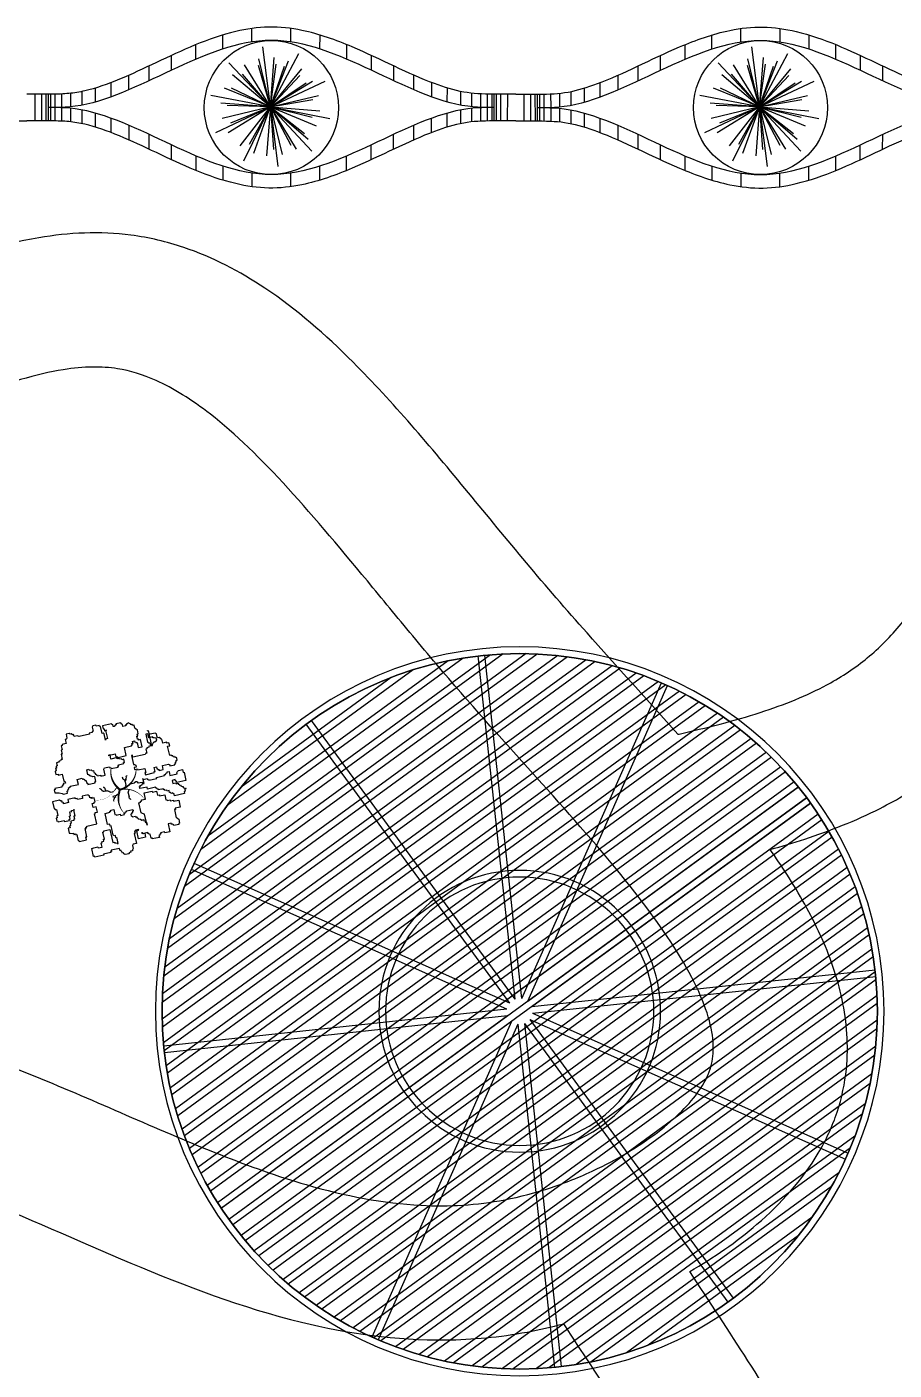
# Model space of a CAD drawing. Header units: inches. Extents: x 40 to 251, y 0 to 175.
# Drawn here: x 182.67 to 202.07, y 73.98 to 104.02 of the extents above; entities that cross this region are included whole.
import ezdxf

# ---------------------------------------------------------------- set-up
doc = ezdxf.new("R2010")
doc.units = ezdxf.units.IN
doc.header["$MEASUREMENT"] = 0
doc.layers.add('CUADRICULA', color=84, linetype='Continuous')
doc.layers.add('SENDAS', color=6, linetype='Continuous')

msp = doc.modelspace()

# ---------------------------------------------------------------- linework, layer by layer
for p, q in [((187.705, 103.677), (187.705, 103.98)), ((188.58, 103.677), (188.58, 103.98)), ((198.644, 103.677), (198.644, 103.98)), ((199.519, 103.677), (199.519, 103.98)), ((187.055, 103.52), (187.055, 103.834)), ((189.229, 103.52), (189.23, 103.834)), ((197.995, 103.52), (197.994, 103.834)), ((200.169, 103.52), (200.169, 103.834)), ((185.906, 103.045), (185.906, 103.376)), ((186.456, 103.293), (186.455, 103.618)), ((189.829, 103.293), (189.83, 103.618)), ((190.379, 103.045), (190.379, 103.376)), ((196.845, 103.045), (196.845, 103.376)), ((197.395, 103.293), (197.395, 103.618)), ((200.768, 103.293), (200.769, 103.618)), ((201.318, 103.045), (201.318, 103.376)), ((185.407, 102.81), (185.406, 103.142)), ((190.878, 102.81), (190.879, 103.142)), ((196.346, 102.81), (196.345, 103.142)), ((201.818, 102.81), (201.818, 103.142)), ((184.557, 102.449), (184.557, 102.769)), ((184.957, 102.608), (184.956, 102.936)), ((191.328, 102.608), (191.328, 102.936)), ((191.728, 102.449), (191.728, 102.769)), ((195.496, 102.449), (195.496, 102.769)), ((195.896, 102.608), (195.896, 102.936)), ((182.858, 101.912), (182.857, 102.51)), ((183.008, 101.913), (183.007, 102.51)), ((183.108, 101.913), (183.107, 102.51)), ((183.158, 101.913), (183.157, 102.51)), ((183.208, 102.213), (183.207, 102.51)), ((183.308, 102.213), (183.307, 102.511)), ((183.458, 102.215), (183.457, 102.516)), ((183.658, 102.229), (183.657, 102.531)), ((183.907, 102.265), (183.907, 102.571)), ((184.207, 102.336), (184.207, 102.649)), ((192.077, 102.336), (192.078, 102.649)), ((192.377, 102.265), (192.378, 102.571)), ((192.627, 102.229), (192.628, 102.531)), ((192.827, 102.215), (192.828, 102.516)), ((192.977, 102.213), (192.978, 102.511)), ((193.077, 102.213), (193.078, 102.51)), ((193.127, 101.913), (193.128, 102.51)), ((193.177, 101.913), (193.178, 102.51)), ((193.277, 101.913), (193.278, 102.51)), ((193.427, 101.912), (193.428, 102.51)), ((193.797, 101.912), (193.796, 102.51)), ((193.947, 101.913), (193.946, 102.51)), ((194.047, 101.913), (194.046, 102.51)), ((194.097, 101.913), (194.096, 102.51)), ((194.147, 102.213), (194.146, 102.51)), ((194.247, 102.213), (194.246, 102.511)), ((194.397, 102.215), (194.396, 102.516)), ((194.597, 102.229), (194.596, 102.531)), ((194.847, 102.265), (194.846, 102.571)), ((195.147, 102.336), (195.146, 102.649)), ((183.208, 101.913), (183.208, 102.21)), ((183.308, 101.912), (183.308, 102.21)), ((183.458, 101.907), (183.458, 102.208)), ((183.658, 101.892), (183.658, 102.194)), ((183.908, 101.851), (183.908, 102.157)), ((192.377, 101.851), (192.377, 102.157)), ((192.627, 101.892), (192.627, 102.194)), ((192.827, 101.907), (192.827, 102.208)), ((192.977, 101.912), (192.977, 102.21)), ((193.077, 101.913), (193.077, 102.21)), ((194.147, 101.913), (194.147, 102.21)), ((194.247, 101.912), (194.247, 102.21)), ((194.397, 101.907), (194.397, 102.208)), ((194.597, 101.892), (194.597, 102.194)), ((194.847, 101.851), (194.847, 102.157)), ((184.208, 101.774), (184.208, 102.087)), ((184.559, 101.653), (184.558, 101.973)), ((191.726, 101.653), (191.727, 101.973)), ((192.076, 101.774), (192.077, 102.087)), ((195.148, 101.774), (195.147, 102.087)), ((195.498, 101.653), (195.497, 101.973)), ((184.959, 101.486), (184.958, 101.814)), ((185.409, 101.279), (185.409, 101.611)), ((190.876, 101.279), (190.876, 101.611)), ((191.326, 101.486), (191.327, 101.814)), ((195.898, 101.486), (195.898, 101.814)), ((196.348, 101.279), (196.348, 101.611)), ((201.815, 101.279), (201.816, 101.611)), ((185.91, 101.045), (185.909, 101.376)), ((190.375, 101.045), (190.376, 101.376)), ((196.849, 101.045), (196.848, 101.376)), ((201.315, 101.045), (201.315, 101.376)), ((186.46, 100.803), (186.459, 101.129)), ((189.825, 100.803), (189.825, 101.129)), ((197.399, 100.803), (197.399, 101.129)), ((200.764, 100.803), (200.765, 101.129)), ((187.06, 100.587), (187.06, 100.902)), ((187.711, 100.442), (187.71, 100.745)), ((188.574, 100.442), (188.575, 100.745)), ((189.225, 100.587), (189.225, 100.902)), ((198, 100.587), (197.999, 100.902)), ((198.65, 100.442), (198.649, 100.745)), ((199.514, 100.442), (199.514, 100.745)), ((200.164, 100.587), (200.164, 100.902))]:
    msp.add_line(p, q)
for centre in [(188.142, 102.211), (199.082, 102.211)]:
    msp.add_circle(centre, 1.5)
for points, knots in [([(193.612, 102.511), (193.423, 102.511), (193.264, 102.51), (192.847, 102.511), (192.654, 102.519), (192.234, 102.597), (192.015, 102.663), (191.213, 102.96), (190.595, 103.293), (189.586, 103.722), (189.211, 103.858), (188.582, 103.988), (188.333, 104.016), (187.833, 104.006), (187.587, 103.969), (186.726, 103.766), (186.136, 103.486), (185.004, 102.952), (184.463, 102.698), (183.847, 102.557), (183.731, 102.538), (183.494, 102.515), (183.367, 102.511), (183.064, 102.509), (182.888, 102.511), (182.673, 102.511)], [3.721321, 3.721321, 3.721321, 3.721321, 4.116074, 4.116074, 4.90558, 4.90558, 5.695086, 5.695086, 7.698736, 7.698736, 8.830966, 8.830966, 9.542913, 9.542913, 10.25486, 10.25486, 12.082225, 12.082225, 13.909591, 13.909591, 14.356568, 14.356568, 14.803545, 14.803545, 15.252345, 15.252345, 15.252345, 15.252345]), ([(193.612, 102.511), (193.801, 102.511), (193.96, 102.51), (194.377, 102.511), (194.57, 102.519), (194.99, 102.597), (195.209, 102.663), (196.011, 102.96), (196.629, 103.293), (197.638, 103.722), (198.013, 103.858), (198.642, 103.988), (198.891, 104.016), (199.391, 104.006), (199.637, 103.969), (200.498, 103.766), (201.088, 103.486), (202.22, 102.952), (202.761, 102.698), (203.377, 102.557), (203.493, 102.538), (203.73, 102.515), (203.857, 102.511), (204.16, 102.509), (204.336, 102.511), (204.551, 102.511)], [3.721321, 3.721321, 3.721321, 3.721321, 4.116074, 4.116074, 4.90558, 4.90558, 5.695086, 5.695086, 7.698736, 7.698736, 8.830966, 8.830966, 9.542913, 9.542913, 10.25486, 10.25486, 12.082225, 12.082225, 13.909591, 13.909591, 14.356568, 14.356568, 14.803545, 14.803545, 15.252345, 15.252345, 15.252345, 15.252345]), ([(193.127, 102.211), (193.127, 102.211), (191.466, 102.149), (188.142, 104.997), (184.819, 102.149), (183.158, 102.211), (183.158, 102.211)], [3.721321, 3.721321, 3.721321, 3.721321, 4.743416, 9.486833, 14.230249, 15.252345, 15.252345, 15.252345, 15.252345]), ([(194.097, 102.211), (194.097, 102.211), (195.758, 102.149), (199.082, 104.997), (202.405, 102.149), (204.067, 102.211), (204.067, 102.211)], [3.721321, 3.721321, 3.721321, 3.721321, 4.743416, 9.486833, 14.230249, 15.252345, 15.252345, 15.252345, 15.252345]), ([(193.127, 102.211), (193.127, 102.211), (191.466, 102.274), (188.142, 99.426), (184.819, 102.274), (183.158, 102.211), (183.158, 102.211)], [3.721321, 3.721321, 3.721321, 3.721321, 4.743416, 9.486833, 14.230249, 15.252345, 15.252345, 15.252345, 15.252345]), ([(194.097, 102.211), (194.097, 102.211), (195.758, 102.274), (199.082, 99.426), (202.405, 102.274), (204.067, 102.211), (204.067, 102.211)], [3.721321, 3.721321, 3.721321, 3.721321, 4.743416, 9.486833, 14.230249, 15.252345, 15.252345, 15.252345, 15.252345]), ([(171.733, 101.911), (171.922, 101.911), (172.082, 101.913), (172.499, 101.912), (172.691, 101.904), (173.111, 101.826), (173.331, 101.76), (174.133, 101.463), (174.75, 101.129), (175.76, 100.701), (176.134, 100.565), (176.763, 100.435), (177.012, 100.407), (177.513, 100.417), (177.759, 100.453), (178.62, 100.657), (179.21, 100.937), (180.341, 101.471), (180.883, 101.724), (181.499, 101.866), (181.614, 101.885), (181.852, 101.908), (181.978, 101.912), (182.281, 101.914), (182.458, 101.911), (182.673, 101.911)], [3.721321, 3.721321, 3.721321, 3.721321, 4.116074, 4.116074, 4.90558, 4.90558, 5.695086, 5.695086, 7.698736, 7.698736, 8.830966, 8.830966, 9.542913, 9.542913, 10.25486, 10.25486, 12.082225, 12.082225, 13.909591, 13.909591, 14.356568, 14.356568, 14.803545, 14.803545, 15.252345, 15.252345, 15.252345, 15.252345]), ([(193.612, 101.911), (193.423, 101.911), (193.264, 101.913), (192.847, 101.912), (192.654, 101.904), (192.234, 101.826), (192.015, 101.76), (191.213, 101.463), (190.595, 101.129), (189.586, 100.701), (189.211, 100.565), (188.582, 100.435), (188.333, 100.407), (187.833, 100.417), (187.587, 100.453), (186.726, 100.657), (186.136, 100.937), (185.004, 101.471), (184.463, 101.724), (183.847, 101.866), (183.731, 101.885), (183.494, 101.908), (183.367, 101.912), (183.064, 101.914), (182.888, 101.911), (182.673, 101.911)], [3.721321, 3.721321, 3.721321, 3.721321, 4.116074, 4.116074, 4.90558, 4.90558, 5.695086, 5.695086, 7.698736, 7.698736, 8.830966, 8.830966, 9.542913, 9.542913, 10.25486, 10.25486, 12.082225, 12.082225, 13.909591, 13.909591, 14.356568, 14.356568, 14.803545, 14.803545, 15.252345, 15.252345, 15.252345, 15.252345]), ([(193.612, 101.911), (193.801, 101.911), (193.96, 101.913), (194.377, 101.912), (194.57, 101.904), (194.99, 101.826), (195.209, 101.76), (196.011, 101.463), (196.629, 101.129), (197.638, 100.701), (198.013, 100.565), (198.642, 100.435), (198.891, 100.407), (199.391, 100.417), (199.637, 100.453), (200.498, 100.657), (201.088, 100.937), (202.22, 101.471), (202.761, 101.724), (203.377, 101.866), (203.493, 101.885), (203.73, 101.908), (203.857, 101.912), (204.16, 101.914), (204.336, 101.911), (204.551, 101.911)], [3.721321, 3.721321, 3.721321, 3.721321, 4.116074, 4.116074, 4.90558, 4.90558, 5.695086, 5.695086, 7.698736, 7.698736, 8.830966, 8.830966, 9.542913, 9.542913, 10.25486, 10.25486, 12.082225, 12.082225, 13.909591, 13.909591, 14.356568, 14.356568, 14.803545, 14.803545, 15.252345, 15.252345, 15.252345, 15.252345])]:
    msp.add_open_spline(points, degree=3, knots=knots)
at = {"layer": 'CUADRICULA'}
for p, q in [((188.121, 102.224), (187.953, 103.568)), ((188.119, 102.224), (188.755, 103.42)), ((199.061, 102.224), (198.892, 103.568)), ((199.058, 102.224), (199.694, 103.42)), ((188.119, 102.224), (187.193, 103.212)), ((188.119, 102.224), (187.538, 103.167)), ((188.121, 102.224), (187.852, 103.151)), ((188.121, 102.224), (187.861, 103.301)), ((188.119, 102.224), (188.526, 103.254)), ((188.119, 102.224), (188.432, 103.136)), ((188.119, 102.224), (188.824, 103.078)), ((188.121, 102.224), (188.206, 103.329)), ((188.121, 102.224), (188.252, 103.18)), ((199.058, 102.224), (198.132, 103.212)), ((199.058, 102.224), (198.478, 103.167)), ((199.061, 102.224), (198.791, 103.151)), ((199.061, 102.224), (198.8, 103.301)), ((199.058, 102.224), (199.465, 103.254)), ((199.058, 102.224), (199.371, 103.136)), ((199.058, 102.224), (199.763, 103.078)), ((199.061, 102.224), (199.146, 103.329)), ((199.061, 102.224), (199.192, 103.18)), ((188.119, 102.224), (187.275, 102.942)), ((188.119, 102.224), (187.496, 102.961)), ((188.119, 102.224), (188.776, 102.93)), ((188.119, 102.224), (189.062, 102.804)), ((188.119, 102.224), (189.345, 102.799)), ((188.119, 102.224), (188.917, 102.766)), ((199.058, 102.224), (198.214, 102.942)), ((199.058, 102.224), (198.435, 102.961)), ((199.058, 102.224), (199.715, 102.93)), ((199.058, 102.224), (200.002, 102.804)), ((199.058, 102.224), (200.284, 102.799)), ((199.058, 102.224), (199.856, 102.766)), ((188.119, 102.224), (186.789, 102.479)), ((188.119, 102.224), (187.094, 102.646)), ((188.119, 102.224), (187.25, 102.644)), ((188.119, 102.224), (189.196, 102.484)), ((199.058, 102.224), (197.728, 102.479)), ((199.058, 102.224), (198.034, 102.646)), ((199.058, 102.224), (198.189, 102.644)), ((199.058, 102.224), (200.135, 102.484)), ((188.119, 102.224), (186.892, 101.649)), ((188.119, 102.224), (187.014, 102.309)), ((188.119, 102.224), (187.042, 101.963)), ((188.119, 102.224), (187.154, 102.254)), ((188.119, 102.224), (187.175, 101.643)), ((188.119, 102.224), (187.225, 101.859)), ((188.117, 102.229), (187.439, 101.353)), ((188.117, 102.229), (187.519, 101.014)), ((188.117, 102.229), (187.648, 101.387)), ((188.117, 102.229), (187.743, 101.186)), ((188.12, 102.236), (188.035, 101.131)), ((188.119, 102.224), (189.068, 102.395)), ((188.119, 102.224), (189.223, 102.139)), ((188.119, 102.224), (189.143, 101.802)), ((188.119, 102.224), (188.962, 101.506)), ((188.119, 102.224), (188.699, 101.28)), ((188.119, 102.224), (189.056, 101.994)), ((188.119, 102.224), (188.881, 101.632)), ((188.119, 102.224), (188.575, 101.373)), ((188.119, 102.224), (189.449, 101.968)), ((188.119, 102.224), (189.045, 101.235)), ((188.12, 102.236), (188.288, 100.892)), ((188.12, 102.236), (188.191, 101.273)), ((188.12, 102.236), (188.381, 101.159)), ((199.058, 102.224), (197.832, 101.649)), ((199.058, 102.224), (197.953, 102.309)), ((199.058, 102.224), (197.981, 101.963)), ((199.058, 102.224), (198.094, 102.254)), ((199.058, 102.224), (198.114, 101.643)), ((199.058, 102.224), (198.165, 101.859)), ((199.057, 102.229), (198.379, 101.353)), ((199.057, 102.229), (198.459, 101.014)), ((199.057, 102.229), (198.587, 101.387)), ((199.057, 102.229), (198.683, 101.186)), ((199.06, 102.236), (198.975, 101.131)), ((199.058, 102.224), (200.008, 102.395)), ((199.058, 102.224), (200.163, 102.139)), ((199.058, 102.224), (200.082, 101.802)), ((199.058, 102.224), (199.902, 101.506)), ((199.058, 102.224), (199.638, 101.28)), ((199.058, 102.224), (199.995, 101.994)), ((199.058, 102.224), (199.82, 101.632)), ((199.058, 102.224), (199.514, 101.373)), ((199.058, 102.224), (200.388, 101.968)), ((199.058, 102.224), (199.984, 101.235)), ((199.06, 102.236), (199.228, 100.892)), ((199.06, 102.236), (199.13, 101.273)), ((199.06, 102.236), (199.32, 101.159))]:
    msp.add_line(p, q, dxfattribs=at)
at = {"layer": 'CUADRICULA', "extrusion": (0, 0, -1)}
for p, q in [((195.381, 89.822), (185.736, 82.783)), ((195.181, 89.862), (185.758, 82.985)), ((194.765, 89.929), (185.821, 83.402)), ((194.546, 89.956), (185.862, 83.618)), ((194.086, 89.991), (185.969, 84.067)), ((193.843, 90), (186.035, 84.301)), ((193.324, 89.992), (186.2, 84.793)), ((193.045, 89.974), (186.303, 85.053)), ((192.435, 89.901), (186.558, 85.611)), ((192.097, 89.839), (186.72, 85.915)), ((193.593, 82.271), (192.769, 89.947)), ((193.742, 82.287), (192.919, 89.963)), ((196.301, 89.565), (185.699, 81.827)), ((195.947, 89.678), (185.7, 82.199)), ((195.763, 89.729), (185.707, 82.39)), ((191.31, 89.636), (187.153, 86.603)), ((196.472, 89.504), (185.705, 81.646)), ((196.802, 89.374), (185.729, 81.292)), ((196.962, 89.304), (185.746, 81.119)), ((190.823, 89.467), (187.464, 87.015)), ((193.742, 82.287), (196.867, 89.347)), ((193.879, 82.226), (197.004, 89.286)), ((197.271, 89.158), (185.791, 80.78)), ((197.42, 89.082), (185.818, 80.615)), ((197.71, 88.922), (185.882, 80.29)), ((197.85, 88.839), (185.919, 80.131)), ((198.122, 88.666), (186.001, 79.819)), ((198.254, 88.576), (186.046, 79.666)), ((198.51, 88.391), (186.144, 79.366)), ((193.472, 82.183), (188.921, 88.419)), ((193.593, 82.271), (189.042, 88.507)), ((198.634, 88.296), (186.196, 79.219)), ((198.874, 88.1), (186.31, 78.931)), ((198.99, 87.999), (186.37, 78.789)), ((199.216, 87.793), (186.499, 78.511)), ((199.325, 87.687), (186.566, 78.375)), ((199.536, 87.469), (186.709, 78.107)), ((199.639, 87.358), (186.783, 77.976)), ((199.836, 87.131), (186.94, 77.719)), ((199.931, 87.015), (187.021, 77.593)), ((199.924, 87.01), (187.028, 77.598)), ((200.115, 86.777), (187.191, 77.345)), ((200.203, 86.656), (187.28, 77.224)), ((193.879, 82.226), (200.115, 86.778)), ((193.968, 82.105), (200.204, 86.656)), ((200.373, 86.409), (187.463, 76.987)), ((200.455, 86.283), (187.559, 76.871)), ((200.611, 86.025), (187.756, 76.643)), ((200.686, 85.894), (187.858, 76.532)), ((200.828, 85.627), (188.069, 76.315)), ((200.896, 85.491), (188.179, 76.209)), ((193.411, 82.046), (186.352, 85.17)), ((193.472, 82.183), (186.412, 85.308)), ((201.024, 85.213), (188.404, 76.002)), ((201.085, 85.071), (188.521, 75.901)), ((201.198, 84.782), (188.761, 75.705)), ((201.251, 84.635), (188.885, 75.61)), ((201.349, 84.336), (189.141, 75.425)), ((201.394, 84.183), (189.272, 75.336)), ((201.476, 83.871), (189.544, 75.163)), ((201.512, 83.712), (189.685, 75.08)), ((201.576, 83.387), (189.974, 74.92)), ((201.604, 83.221), (190.124, 74.843)), ((193.968, 82.105), (201.644, 82.929)), ((201.649, 82.883), (190.433, 74.697)), ((201.666, 82.71), (190.592, 74.628)), ((193.984, 81.956), (201.66, 82.78)), ((201.689, 82.356), (190.922, 74.497)), ((193.411, 82.046), (185.735, 81.222)), ((201.695, 82.174), (191.093, 74.437)), ((193.427, 81.896), (185.751, 81.073)), ((193.427, 81.896), (187.191, 77.345)), ((193.515, 81.775), (187.279, 77.224)), ((193.515, 81.775), (190.39, 74.716)), ((193.653, 81.715), (190.528, 74.655)), ((201.695, 81.802), (191.448, 74.324)), ((193.653, 81.715), (194.476, 74.038)), ((193.802, 81.731), (194.625, 74.054)), ((193.802, 81.731), (198.353, 75.495)), ((193.923, 81.819), (198.474, 75.583)), ((193.923, 81.819), (200.982, 78.694)), ((193.984, 81.956), (201.043, 78.831)), ((201.688, 81.612), (191.631, 74.272)), ((201.659, 81.219), (192.014, 74.18)), ((201.637, 81.017), (192.213, 74.14)), ((201.574, 80.6), (192.63, 74.072)), ((201.532, 80.384), (192.848, 74.046)), ((201.426, 79.935), (193.308, 74.01)), ((201.359, 79.701), (193.551, 74.002)), ((201.194, 79.209), (194.07, 74.01)), ((201.092, 78.948), (194.349, 74.027)), ((200.836, 78.39), (194.959, 74.101)), ((200.674, 78.086), (195.298, 74.163)), ((200.241, 77.399), (196.085, 74.365)), ((199.931, 76.987), (196.572, 74.535))]:
    msp.add_line(p, q, dxfattribs=at)
at = {"layer": 'CUADRICULA'}
for points in [[(184.94, 88.466), (184.945, 88.443), (184.9, 88.433), (184.905, 88.41), (184.882, 88.405), (184.887, 88.382), (184.819, 88.367), (184.809, 88.412), (184.782, 88.43), (184.776, 88.453), (184.663, 88.427), (184.668, 88.404), (184.646, 88.399), (184.628, 88.372), (184.606, 88.367), (184.595, 88.412), (184.573, 88.407), (184.568, 88.429), (184.364, 88.384), (184.379, 88.316), (184.402, 88.321), (184.412, 88.276), (184.457, 88.286), (184.435, 88.281), (184.475, 88.1), (184.43, 88.09), (184.435, 88.067), (184.405, 88.203), (184.377, 88.22), (184.354, 88.215), (184.319, 88.373), (184.296, 88.368), (184.291, 88.391), (184.223, 88.376), (184.218, 88.398), (184.15, 88.383), (184.132, 88.355), (184.153, 88.265), (184.13, 88.26), (184.135, 88.237), (184.067, 88.222), (184.072, 88.199), (183.846, 88.148), (183.796, 88.161), (183.728, 88.146), (183.717, 88.191), (183.695, 88.186), (183.667, 88.203), (183.644, 88.198), (183.617, 88.216), (183.549, 88.2), (183.569, 88.11), (183.552, 88.082), (183.529, 88.077), (183.549, 87.987), (183.459, 87.966), (183.464, 87.944), (183.441, 87.939), (183.461, 87.848), (183.439, 87.843), (183.459, 87.753), (183.437, 87.748), (183.462, 87.635), (183.439, 87.629), (183.422, 87.602), (183.399, 87.597), (183.382, 87.569), (183.336, 87.559), (183.352, 87.491), (183.329, 87.486), (183.339, 87.441), (183.316, 87.436), (183.327, 87.39), (183.309, 87.363), (183.324, 87.295), (183.37, 87.305), (183.375, 87.282), (183.465, 87.303), (183.501, 87.144), (183.523, 87.15), (183.534, 87.104), (183.488, 87.094), (183.493, 87.071), (183.471, 87.066), (183.476, 87.044), (183.453, 87.039), (183.458, 87.016), (183.3, 86.98), (183.305, 86.958), (183.282, 86.953), (183.297, 86.885), (183.32, 86.89), (183.393, 86.883), (183.466, 86.875), (183.494, 86.858), (183.584, 86.878), (183.574, 86.923), (183.597, 86.928), (183.592, 86.951), (183.609, 86.979), (183.604, 87.001), (183.649, 87.012), (183.644, 87.034), (183.826, 87.075), (183.8, 87.188), (183.913, 87.213), (183.918, 87.191), (183.941, 87.196), (183.969, 87.178), (183.974, 87.156), (183.996, 87.161), (184.007, 87.116), (184.034, 87.098), (184.039, 87.075), (184.198, 87.111), (184.193, 87.134), (184.215, 87.139), (184.19, 87.252), (184.145, 87.242), (184.117, 87.259), (184.094, 87.254), (184.089, 87.277), (184.067, 87.272), (184.062, 87.294), (184.039, 87.289), (184.014, 87.402), (184.059, 87.412), (184.064, 87.39), (184.109, 87.4), (184.137, 87.382), (184.16, 87.387), (184.17, 87.342), (184.197, 87.325), (184.203, 87.302), (184.225, 87.307), (184.23, 87.285), (184.253, 87.29), (184.258, 87.267), (184.326, 87.282), (184.331, 87.26), (184.422, 87.28), (184.391, 87.416), (184.409, 87.443), (184.522, 87.469), (184.527, 87.446), (184.55, 87.451), (184.555, 87.429), (184.713, 87.464), (184.708, 87.487), (184.731, 87.492), (184.726, 87.515), (184.839, 87.54), (184.834, 87.563), (184.856, 87.568), (184.841, 87.636), (184.796, 87.625), (184.791, 87.648), (184.745, 87.638), (184.74, 87.661), (184.695, 87.65), (184.69, 87.673), (184.554, 87.642), (184.534, 87.733), (184.489, 87.723), (184.647, 87.758), (184.662, 87.69), (184.685, 87.696), (184.713, 87.678), (184.894, 87.719), (184.853, 87.9), (185.012, 87.935), (185.029, 87.963), (185.024, 87.986), (185.047, 87.991), (185.037, 88.036), (185.082, 88.046), (185.087, 88.023), (185.11, 88.029), (185.115, 88.006), (185.137, 88.011), (185.163, 87.898), (185.253, 87.918), (185.218, 88.077), (185.172, 88.066), (185.167, 88.089), (185.145, 88.084), (185.129, 88.152), (185.152, 88.157), (185.142, 88.202), (185.165, 88.207), (185.144, 88.298), (185.122, 88.293), (185.117, 88.315), (185.089, 88.333), (185.074, 88.401), (185.051, 88.395), (185.023, 88.413), (185.001, 88.408), (184.995, 88.43), (184.973, 88.425), (184.968, 88.448)], [(185.363, 88.276), (185.386, 88.281), (185.462, 87.941), (185.439, 87.936), (185.485, 87.947), (185.48, 87.969), (185.497, 87.997), (185.515, 88.025), (185.537, 88.03), (185.578, 88.062), (185.567, 88.108), (185.517, 88.12), (185.494, 88.115), (185.489, 88.138), (185.399, 88.117), (185.378, 88.208), (185.333, 88.198), (185.374, 88.017), (185.396, 88.022), (185.402, 87.999), (185.424, 88.004), (185.439, 87.936), (185.394, 87.926), (185.399, 87.904), (185.354, 87.893), (185.359, 87.871), (185.336, 87.866), (185.357, 87.775), (185.334, 87.77), (185.317, 87.742), (185.045, 87.681), (185.035, 87.727), (185.012, 87.722), (185.058, 87.518), (185.08, 87.523), (185.108, 87.506), (185.118, 87.46), (185.073, 87.45), (185.083, 87.405), (185.151, 87.42), (185.156, 87.398), (185.315, 87.433), (185.335, 87.343), (185.312, 87.338), (185.323, 87.292), (185.526, 87.338), (185.521, 87.361), (185.544, 87.366), (185.524, 87.456), (185.569, 87.467), (185.579, 87.421), (185.602, 87.426), (185.607, 87.404), (185.629, 87.409), (185.634, 87.386), (185.725, 87.407), (185.705, 87.497), (185.84, 87.528), (185.868, 87.51), (185.873, 87.487), (185.986, 87.513), (185.981, 87.535), (186.004, 87.541), (185.999, 87.563), (186.017, 87.591), (186.011, 87.614), (186.034, 87.619), (186.024, 87.664), (185.996, 87.681), (185.974, 87.676), (185.968, 87.699), (185.946, 87.694), (185.941, 87.716), (185.918, 87.711), (185.89, 87.729), (185.868, 87.724), (185.822, 87.927), (185.867, 87.937), (185.852, 88.005), (185.807, 87.995), (185.802, 88.018), (185.711, 87.997), (185.691, 88.088), (185.668, 88.083), (185.663, 88.105), (185.635, 88.123), (185.613, 88.118), (185.585, 88.135), (185.57, 88.203), (185.542, 88.221), (185.429, 88.195), (185.401, 88.213)], [(184.883, 87.16), (184.877, 87.158), (184.876, 87.164), (184.87, 87.168), (184.865, 87.167), (184.858, 87.171), (184.852, 87.175), (184.845, 87.179), (184.84, 87.178), (184.839, 87.183), (184.834, 87.182), (184.827, 87.186), (184.815, 87.238)], [(184.861, 87.011), (184.877, 87.015), (184.881, 87.021), (184.88, 87.026), (184.885, 87.027), (184.882, 87.038), (184.886, 87.044), (184.892, 87.046), (184.889, 87.056), (184.895, 87.057), (184.878, 87.131), (184.873, 87.13), (184.868, 87.151), (184.872, 87.157), (184.871, 87.162), (184.882, 87.165), (184.88, 87.17), (184.891, 87.172), (184.89, 87.178), (184.895, 87.179), (184.89, 87.2), (184.894, 87.206), (184.893, 87.212), (184.898, 87.213), (184.896, 87.223), (184.901, 87.225), (184.895, 87.251), (184.9, 87.257), (184.904, 87.264), (184.909, 87.265), (184.908, 87.27), (184.913, 87.271), (184.908, 87.27)], [(184.982, 87.088), (185.077, 87.109), (185.075, 87.115), (185.086, 87.117), (185.09, 87.123), (185.101, 87.126), (185.099, 87.131), (185.105, 87.132), (185.103, 87.137), (185.13, 87.143), (185.131, 87.138), (185.136, 87.139), (185.139, 87.129), (185.144, 87.13), (185.146, 87.119), (185.151, 87.121), (185.154, 87.11), (185.159, 87.111), (185.166, 87.107), (185.25, 87.126), (185.251, 87.121), (185.256, 87.122), (185.26, 87.106), (185.265, 87.107), (185.266, 87.102), (185.271, 87.103), (185.273, 87.098), (185.278, 87.099), (185.279, 87.094), (185.284, 87.095), (185.287, 87.085)], [(185.275, 87.187), (185.365, 87.207), (185.371, 87.184), (185.393, 87.19), (185.398, 87.167), (185.579, 87.208), (185.574, 87.23), (185.755, 87.271), (185.75, 87.294), (185.773, 87.299), (185.791, 87.326), (185.813, 87.331), (185.808, 87.354), (185.853, 87.364), (185.874, 87.274), (186.032, 87.309), (186.027, 87.332), (186.045, 87.36), (186.062, 87.387), (186.153, 87.408), (186.168, 87.34), (186.191, 87.345), (186.231, 87.164), (186.028, 87.118), (186.022, 87.141), (185.995, 87.158), (185.99, 87.181), (185.922, 87.166), (185.937, 87.098), (186.005, 87.113), (186.01, 87.091), (186.055, 87.101), (186.06, 87.078), (186.083, 87.083), (186.088, 87.061), (186.111, 87.066), (186.116, 87.043), (186.144, 87.026), (186.166, 87.031), (186.171, 87.008), (186.199, 86.991), (186.222, 86.996), (186.227, 86.973), (186.204, 86.968), (186.214, 86.923), (186.192, 86.918), (186.202, 86.872), (185.975, 86.821), (185.965, 86.867), (185.943, 86.862), (185.937, 86.884), (185.892, 86.874), (185.887, 86.897), (185.864, 86.892), (185.854, 86.937), (185.809, 86.927), (185.804, 86.949), (185.759, 86.939), (185.754, 86.962), (185.731, 86.957), (185.726, 86.979), (185.613, 86.954), (185.608, 86.976), (185.585, 86.971), (185.58, 86.994), (185.557, 86.989), (185.552, 87.011), (185.371, 86.971), (185.361, 87.016), (185.202, 86.98), (185.192, 87.026), (185.215, 87.031), (185.21, 87.053), (185.255, 87.063), (185.25, 87.086), (185.295, 87.096), (185.27, 87.209)], [(184.156, 86.769), (184.111, 86.759), (184.105, 86.781), (184.083, 86.776), (184.073, 86.822), (184.05, 86.816), (184.045, 86.839), (183.909, 86.809), (183.919, 86.763), (183.806, 86.738), (183.801, 86.761), (183.756, 86.75), (183.751, 86.773), (183.592, 86.737), (183.607, 86.67), (183.494, 86.644), (183.489, 86.667), (183.467, 86.662), (183.456, 86.707), (183.434, 86.702), (183.406, 86.719), (183.248, 86.684), (183.283, 86.525), (183.306, 86.53), (183.311, 86.508), (183.333, 86.513), (183.364, 86.377), (183.341, 86.372), (183.351, 86.327), (183.329, 86.322), (183.344, 86.254), (183.367, 86.259), (183.372, 86.236), (183.508, 86.267), (183.513, 86.244), (183.626, 86.27), (183.621, 86.292), (183.643, 86.298), (183.628, 86.365), (183.651, 86.37), (183.631, 86.461), (183.676, 86.471), (183.671, 86.494), (183.739, 86.509), (183.716, 86.504), (183.746, 86.368), (183.724, 86.363), (183.739, 86.295), (183.716, 86.29), (183.722, 86.268), (183.654, 86.252), (183.664, 86.207), (183.641, 86.202), (183.651, 86.157), (183.629, 86.152), (183.639, 86.106), (183.594, 86.096), (183.619, 85.983), (183.642, 85.988), (183.692, 85.976), (183.715, 85.981), (183.72, 85.958), (183.765, 85.969), (183.77, 85.946), (183.793, 85.951), (183.823, 85.815), (183.846, 85.82), (183.851, 85.798), (184.009, 85.833), (183.994, 85.901), (184.017, 85.906), (183.976, 86.087), (183.999, 86.092), (183.994, 86.115), (184.016, 86.12), (184.011, 86.143), (184.238, 86.193), (184.187, 86.42), (184.209, 86.425), (184.204, 86.447), (184.25, 86.457), (184.224, 86.571), (184.156, 86.555), (184.136, 86.646), (184.181, 86.656), (184.176, 86.679), (184.199, 86.684), (184.178, 86.774), (184.133, 86.764), (184.128, 86.787)], [(184.168, 85.655), (184.259, 85.676), (184.264, 85.653), (184.354, 85.673), (184.334, 85.764), (184.357, 85.769), (184.352, 85.792), (184.397, 85.802), (184.387, 85.847), (184.409, 85.852), (184.374, 86.01), (184.397, 86.015), (184.391, 86.038), (184.527, 86.069), (184.593, 85.775), (184.639, 85.785), (184.644, 85.762), (184.689, 85.772), (184.694, 85.75), (184.717, 85.755), (184.691, 85.868), (184.664, 85.885), (184.653, 85.931), (184.631, 85.925), (184.603, 85.943), (184.557, 86.147), (184.535, 86.141), (184.525, 86.187), (184.479, 86.177), (184.423, 86.425), (184.537, 86.451), (184.531, 86.473), (184.554, 86.478), (184.549, 86.501), (184.617, 86.516), (184.642, 86.403), (184.665, 86.408), (184.67, 86.386), (184.761, 86.406), (184.766, 86.383), (184.856, 86.404), (184.851, 86.426), (184.874, 86.431), (184.869, 86.454), (184.891, 86.459), (184.909, 86.487), (185.045, 86.517), (185.05, 86.495), (185.032, 86.467), (185.037, 86.444), (185.015, 86.439), (185.02, 86.417), (184.997, 86.412), (185.007, 86.366), (185.03, 86.372), (185.035, 86.349), (185.103, 86.364), (185.108, 86.342), (185.131, 86.347), (185.136, 86.324), (185.158, 86.329), (185.164, 86.306), (185.214, 86.294), (185.242, 86.277), (185.287, 86.287), (185.292, 86.264), (185.315, 86.269), (185.325, 86.224), (185.347, 86.229), (185.363, 86.161), (185.307, 86.41), (185.256, 86.422), (185.229, 86.44), (185.178, 86.666), (185.223, 86.676), (185.218, 86.699), (185.241, 86.704), (185.236, 86.727), (185.326, 86.747), (185.296, 86.883), (185.477, 86.923), (185.482, 86.901), (185.572, 86.921), (185.593, 86.831), (185.638, 86.841), (185.643, 86.818), (185.756, 86.844), (185.782, 86.73), (185.804, 86.736), (185.809, 86.713), (185.877, 86.728), (185.882, 86.706), (185.95, 86.721), (185.955, 86.698), (186.069, 86.724), (186.104, 86.565), (185.991, 86.54), (185.996, 86.517), (185.973, 86.512), (186.014, 86.331), (186.037, 86.336), (186.042, 86.314), (186.07, 86.296), (186.09, 86.206), (186.067, 86.201), (186.072, 86.178), (185.959, 86.153), (185.954, 86.175), (185.931, 86.17), (185.926, 86.193), (185.904, 86.188), (185.899, 86.21), (185.831, 86.195), (185.871, 86.014), (185.758, 85.989), (185.753, 86.011), (185.662, 85.991), (185.668, 85.968), (185.645, 85.963), (185.65, 85.941), (185.627, 85.936), (185.638, 85.89), (185.479, 85.855), (185.474, 85.877), (185.451, 85.872), (185.431, 85.963), (185.408, 85.958), (185.403, 85.98), (185.381, 85.975), (185.376, 85.998), (185.262, 85.972), (185.257, 85.995), (185.235, 85.99), (185.257, 85.995), (185.285, 85.977), (185.308, 85.983), (185.328, 85.892), (185.169, 85.856), (185.129, 86.037), (185.174, 86.048), (185.169, 86.07), (185.101, 86.055), (185.106, 86.032), (185.084, 86.027), (185.094, 85.982), (185.071, 85.977), (185.122, 85.751), (185.054, 85.736), (185.036, 85.708), (185.052, 85.64), (185.034, 85.612), (185.039, 85.59), (184.994, 85.579), (184.999, 85.557), (184.954, 85.547), (184.959, 85.524), (184.868, 85.504), (184.841, 85.521), (184.835, 85.544), (184.813, 85.539), (184.808, 85.561), (184.78, 85.579), (184.775, 85.602), (184.752, 85.596), (184.742, 85.642), (184.561, 85.601), (184.566, 85.578), (184.543, 85.573), (184.549, 85.551), (184.39, 85.515), (184.395, 85.492), (184.191, 85.447), (184.186, 85.469), (184.164, 85.464), (184.123, 85.645), (184.168, 85.655)], [(184.612, 86.911), (184.544, 86.896), (184.543, 86.901), (184.537, 86.9), (184.536, 86.905), (184.524, 86.908), (184.518, 86.912), (184.512, 86.916), (184.505, 86.92), (184.493, 86.923), (184.487, 86.927), (184.476, 86.925), (184.475, 86.93), (184.402, 86.913), (184.4, 86.919), (184.39, 86.916), (184.383, 86.92), (184.377, 86.924), (184.371, 86.929), (184.365, 86.927), (184.364, 86.933), (184.358, 86.937), (184.356, 86.942), (184.351, 86.941), (184.348, 86.957), (184.342, 86.955), (184.341, 86.961), (184.336, 86.959), (184.329, 86.963), (184.328, 86.969), (184.323, 86.968), (184.322, 86.973), (184.317, 86.972), (184.315, 86.977), (184.305, 86.975), (184.304, 86.98)], [(184.45, 86.919), (184.447, 86.935), (184.44, 86.939), (184.439, 86.944), (184.433, 86.948), (184.424, 86.985), (184.418, 86.989), (184.417, 86.994), (184.411, 86.993), (184.41, 86.998), (184.404, 87.002), (184.397, 87.006), (184.395, 87.017)], [(184.714, 86.851), (184.693, 86.846), (184.694, 86.841), (184.679, 86.838), (184.68, 86.832), (184.674, 86.831), (184.676, 86.826), (184.655, 86.821), (184.656, 86.816), (184.598, 86.803), (184.6, 86.792), (184.595, 86.791), (184.596, 86.786)], [(184.649, 86.82), (184.656, 86.788), (184.646, 86.786), (184.642, 86.78), (184.643, 86.774), (184.627, 86.771), (184.628, 86.766), (184.623, 86.764), (184.627, 86.749), (184.621, 86.747), (184.623, 86.742), (184.617, 86.741), (184.618, 86.736), (184.614, 86.729), (184.617, 86.719), (184.613, 86.712), (184.616, 86.697)], [(184.962, 86.956), (184.963, 86.951), (184.958, 86.95), (184.953, 86.944), (184.948, 86.942), (184.951, 86.932), (184.945, 86.931), (184.946, 86.925), (184.942, 86.919), (184.944, 86.914), (184.938, 86.912), (184.941, 86.902), (184.935, 86.901), (184.958, 86.801), (184.953, 86.8), (184.961, 86.763), (184.966, 86.764), (184.967, 86.759), (184.983, 86.762), (184.989, 86.736)]]:
    msp.add_lwpolyline(points, dxfattribs=at)
for points in [[(184.751, 86.957, 0.0452, 0.0452, 0), (184.694, 87.014, 0.0452, 0.0181, -0.239139), (184.555, 87.429, 0.0452, 0.0452, -5.387379)], [(184.751, 86.957, 0.0452, 0.0136, 0), (184.751, 86.957, 0.0452, 0.0181, 0.349943), (185.117, 87.413, 0, 0, -13.040706)], [(184.751, 86.957, 0.0271, 0.0271, 0), (184.694, 87.014, 0.0271, 0.00452, 0), (184.584, 86.88, 0.00452, 0.00452, -0.267267), (184.189, 86.729, 0, 0, -17.886062)], [(184.751, 86.957, 0.0452, 0.00904, 0), (184.751, 86.957, 0.0452, 0.0452, 0), (184.731, 86.868, 0.0452, 0.00904, 0.246873), (184.851, 86.427, 0, 0, 75.144739)], [(184.751, 86.957, 0.0271, 0.00452, -0.310972), (185.316, 86.73, 0, 0, -0.105213)]]:
    msp.add_lwpolyline(points, format="xyseb", dxfattribs=at)
at = {"layer": 'CUADRICULA', "extrusion": (0, 0, -1)}
for radius in [8.15, 8, 8, 3.15, 3]:
    msp.add_circle((-193.697, 82.001), radius, dxfattribs=at)
at = {"layer": 'CUADRICULA'}
msp.add_circle((193.697, 82.001), 8, dxfattribs=at)
at = {"layer": 'SENDAS'}
for points, knots in [([(199.299, 85.62), (199.556, 85.691), (199.814, 85.769), (200.638, 86.039), (201.203, 86.26), (202.148, 86.737), (202.533, 86.964), (203.652, 87.757), (204.315, 88.417), (205.41, 89.926), (205.846, 90.778), (206.296, 92.176), (206.412, 92.673), (206.61, 94.023), (206.615, 94.866), (206.5, 96.519), (206.381, 97.332), (206.069, 99.077), (205.868, 99.996), (205.631, 101.204), (205.565, 101.561), (205.512, 101.894)], [2.21033, 2.21033, 2.21033, 2.21033, 2.939883, 2.939883, 4.545036, 4.545036, 5.685239, 5.685239, 7.978239, 7.978239, 10.271238, 10.271238, 11.46277, 11.46277, 13.421435, 13.421435, 15.3801, 15.3801, 17.776863, 17.776863, 18.851673, 18.851673, 18.851673, 18.851673]), ([(197.23, 88.195), (196.562, 88.956), (195.869, 89.713), (194.736, 90.986), (194.288, 91.505), (193.408, 92.554), (192.978, 93.08), (191.696, 94.631), (190.858, 95.631), (189.35, 97.135), (188.704, 97.7), (187.436, 98.547), (186.833, 98.864), (185.802, 99.21), (185.407, 99.305), (184.656, 99.403), (184.305, 99.417), (183.618, 99.393), (183.279, 99.356), (182.037, 99.148), (181.16, 98.862), (179.428, 98.191), (178.573, 97.804), (177.194, 97.191), (176.664, 96.958), (175.697, 96.562), (175.257, 96.395), (174.371, 96.087), (173.926, 95.947), (172.59, 95.565), (171.697, 95.364), (169.012, 94.906), (167.217, 94.798), (163.501, 94.931), (161.583, 95.204), (158.288, 95.989), (156.891, 96.429), (154.43, 97.383), (153.357, 97.871), (151.226, 98.94), (150.169, 99.518), (148.247, 100.591), (147.386, 101.079), (146.506, 101.564)], [52.487844, 52.487844, 52.487844, 52.487844, 54.916594, 54.916594, 56.620946, 56.620946, 58.325298, 58.325298, 61.734001, 61.734001, 64.126061, 64.126061, 66.038478, 66.038478, 67.152697, 67.152697, 68.092114, 68.092114, 69.031532, 69.031532, 71.576639, 71.576639, 74.121747, 74.121747, 75.733561, 75.733561, 77.111731, 77.111731, 78.489901, 78.489901, 81.246241, 81.246241, 86.75892, 86.75892, 92.762269, 92.762269, 97.342619, 97.342619, 101.086398, 101.086398, 104.830176, 104.830176, 107.819001, 107.819001, 107.819001, 107.819001]), ([(197.23, 88.195), (197.27, 88.204), (197.311, 88.213), (197.998, 88.371), (198.613, 88.53), (199.719, 88.897), (200.213, 89.103), (200.968, 89.525), (201.253, 89.72), (201.791, 90.175), (202.042, 90.433), (202.726, 91.288), (203.088, 91.963), (203.4, 92.988), (203.467, 93.279), (203.583, 94.038), (203.605, 94.538), (203.568, 95.604), (203.51, 96.166), (203.29, 97.675), (203.087, 98.642), (202.754, 100.271), (202.621, 100.94), (202.523, 101.595)], [0.872885, 0.872885, 0.872885, 0.872885, 0.99667, 0.99667, 2.990011, 2.990011, 4.895822, 4.895822, 6.267461, 6.267461, 7.6391, 7.6391, 10.382377, 10.382377, 11.417646, 11.417646, 13.01269, 13.01269, 14.607734, 14.607734, 17.183011, 17.183011, 19.009992, 19.009992, 19.009992, 19.009992]), ([(177.446, 81.906), (177.842, 81.89), (178.232, 81.852), (179.386, 81.683), (180.134, 81.497), (182.305, 80.819), (183.678, 80.209), (186.355, 79.045), (187.657, 78.492), (189.795, 77.871), (190.648, 77.705), (192.114, 77.631), (192.733, 77.666), (193.704, 77.851), (194.053, 77.944), (194.756, 78.179), (195.105, 78.321), (195.965, 78.735), (196.452, 79.036), (197.25, 79.665), (197.557, 79.994), (197.862, 80.458), (197.929, 80.609), (198.014, 80.915), (198.032, 81.071), (198.018, 81.434), (197.984, 81.64), (197.845, 82.108), (197.741, 82.369), (197.32, 83.215), (196.894, 83.859), (195.845, 85.22), (195.225, 85.939), (193.906, 87.42), (193.208, 88.182), (192.152, 89.388), (191.787, 89.817), (191.085, 90.658), (190.745, 91.072), (189.751, 92.277), (189.122, 93.032), (187.914, 94.354), (187.333, 94.92), (186.356, 95.683), (185.95, 95.935), (185.269, 96.238), (184.986, 96.324), (184.52, 96.399), (184.338, 96.412), (183.934, 96.406), (183.717, 96.386), (182.894, 96.254), (182.208, 96.046), (180.72, 95.478), (179.918, 95.12), (178.482, 94.48), (177.864, 94.206), (176.78, 93.765), (176.322, 93.59), (175.409, 93.271), (174.951, 93.124), (173.575, 92.72), (172.654, 92.501), (169.891, 91.987), (168.048, 91.833), (163, 91.865), (159.839, 92.402), (156.848, 93.324)], [20.471566, 20.471566, 20.471566, 20.471566, 21.5407, 21.5407, 23.678968, 23.678968, 27.910655, 27.910655, 32.142341, 32.142341, 35.056074, 35.056074, 37.223913, 37.223913, 38.404913, 38.404913, 39.585912, 39.585912, 41.437929, 41.437929, 43.289945, 43.289945, 44.498615, 44.498615, 45.707285, 45.707285, 46.915955, 46.915955, 48.124625, 48.124625, 50.561528, 50.561528, 52.99843, 52.99843, 55.435332, 55.435332, 56.762634, 56.762634, 58.089936, 58.089936, 60.74454, 60.74454, 63.399144, 63.399144, 65.434692, 65.434692, 66.98711, 66.98711, 67.978262, 67.978262, 68.969413, 68.969413, 71.479924, 71.479924, 73.990435, 73.990435, 75.780029, 75.780029, 77.048499, 77.048499, 78.316969, 78.316969, 80.853909, 80.853909, 85.927789, 85.927789, 94.906792, 94.906792, 94.906792, 94.906792]), ([(197.502, 76.181), (198.04, 76.492), (198.545, 76.843), (199.54, 77.701), (200.015, 78.223), (200.547, 79.119), (200.692, 79.43), (200.903, 80.064), (200.97, 80.389), (201.056, 81.242), (201.015, 81.765), (200.802, 82.766), (200.631, 83.245), (200.208, 84.173), (199.954, 84.623), (199.552, 85.251), (199.428, 85.436), (199.299, 85.62)], [40.267306, 40.267306, 40.267306, 40.267306, 41.749074, 41.749074, 43.489723, 43.489723, 44.3157, 44.3157, 45.141677, 45.141677, 46.497675, 46.497675, 47.853672, 47.853672, 49.209669, 49.209669, 49.779341, 49.779341, 49.779341, 49.779341]), ([(177.354, 78.907), (177.675, 78.893), (178.001, 78.858), (179.337, 78.639), (180.398, 78.294), (182.623, 77.413), (183.783, 76.88), (186.21, 75.862), (187.477, 75.375), (189.848, 74.796), (190.924, 74.64), (192.638, 74.659), (193.247, 74.714), (194.135, 74.878), (194.408, 74.94), (194.68, 75.013)], [20.503756, 20.503756, 20.503756, 20.503756, 21.727923, 21.727923, 25.425607, 25.425607, 29.123291, 29.123291, 32.820975, 32.820975, 35.656721, 35.656721, 37.174109, 37.174109, 37.845016, 37.845016, 37.845016, 37.845016]), ([(193.221, 59.928), (193.62, 59.891), (194.02, 59.854), (195.22, 59.75), (196.016, 59.688), (197.482, 59.623), (198.157, 59.614), (199.446, 59.679), (200.059, 59.75), (200.952, 59.979), (201.252, 60.08), (201.875, 60.37), (202.198, 60.577), (202.752, 61.082), (202.985, 61.383), (203.334, 62.028), (203.45, 62.371), (203.588, 63.057), (203.611, 63.401), (203.593, 64.084), (203.552, 64.425), (203.348, 65.518), (203.096, 66.281), (202.442, 67.874), (202.036, 68.703), (201.11, 70.424), (200.59, 71.314), (199.244, 73.514), (198.381, 74.844), (197.502, 76.181)], [0, 0, 0, 0, 0.980017, 0.980017, 2.940051, 2.940051, 4.716003, 4.716003, 6.491956, 6.491956, 7.414651, 7.414651, 8.463585, 8.463585, 9.51252, 9.51252, 10.561454, 10.561454, 11.610388, 11.610388, 12.659323, 12.659323, 14.953808, 14.953808, 17.248294, 17.248294, 19.542779, 19.542779, 22.783018, 22.783018, 22.783018, 22.783018]), ([(193.497, 62.915), (193.893, 62.879), (194.287, 62.843), (195.45, 62.741), (196.202, 62.683), (197.536, 62.623), (198.127, 62.617), (199.152, 62.668), (199.587, 62.727), (200.055, 62.846), (200.179, 62.891), (200.375, 62.98), (200.423, 63.018), (200.488, 63.078), (200.505, 63.1), (200.546, 63.183), (200.569, 63.246), (200.602, 63.453), (200.61, 63.595), (200.586, 63.951), (200.554, 64.165), (200.382, 64.929), (200.157, 65.578), (199.519, 67.031), (199.108, 67.836), (198.151, 69.547), (197.606, 70.455), (196.288, 72.563), (195.492, 73.78), (194.68, 75.013)], [0, 0, 0, 0, 0.974193, 0.974193, 2.922578, 2.922578, 4.70288, 4.70288, 6.483183, 6.483183, 7.384232, 7.384232, 8.49997, 8.49997, 9.615708, 9.615708, 10.731447, 10.731447, 11.847185, 11.847185, 12.962923, 12.962923, 15.366531, 15.366531, 17.770138, 17.770138, 20.173746, 20.173746, 23.172709, 23.172709, 23.172709, 23.172709])]:
    msp.add_open_spline(points, degree=3, knots=knots, dxfattribs=at)

doc.saveas('drawing.dxf')
